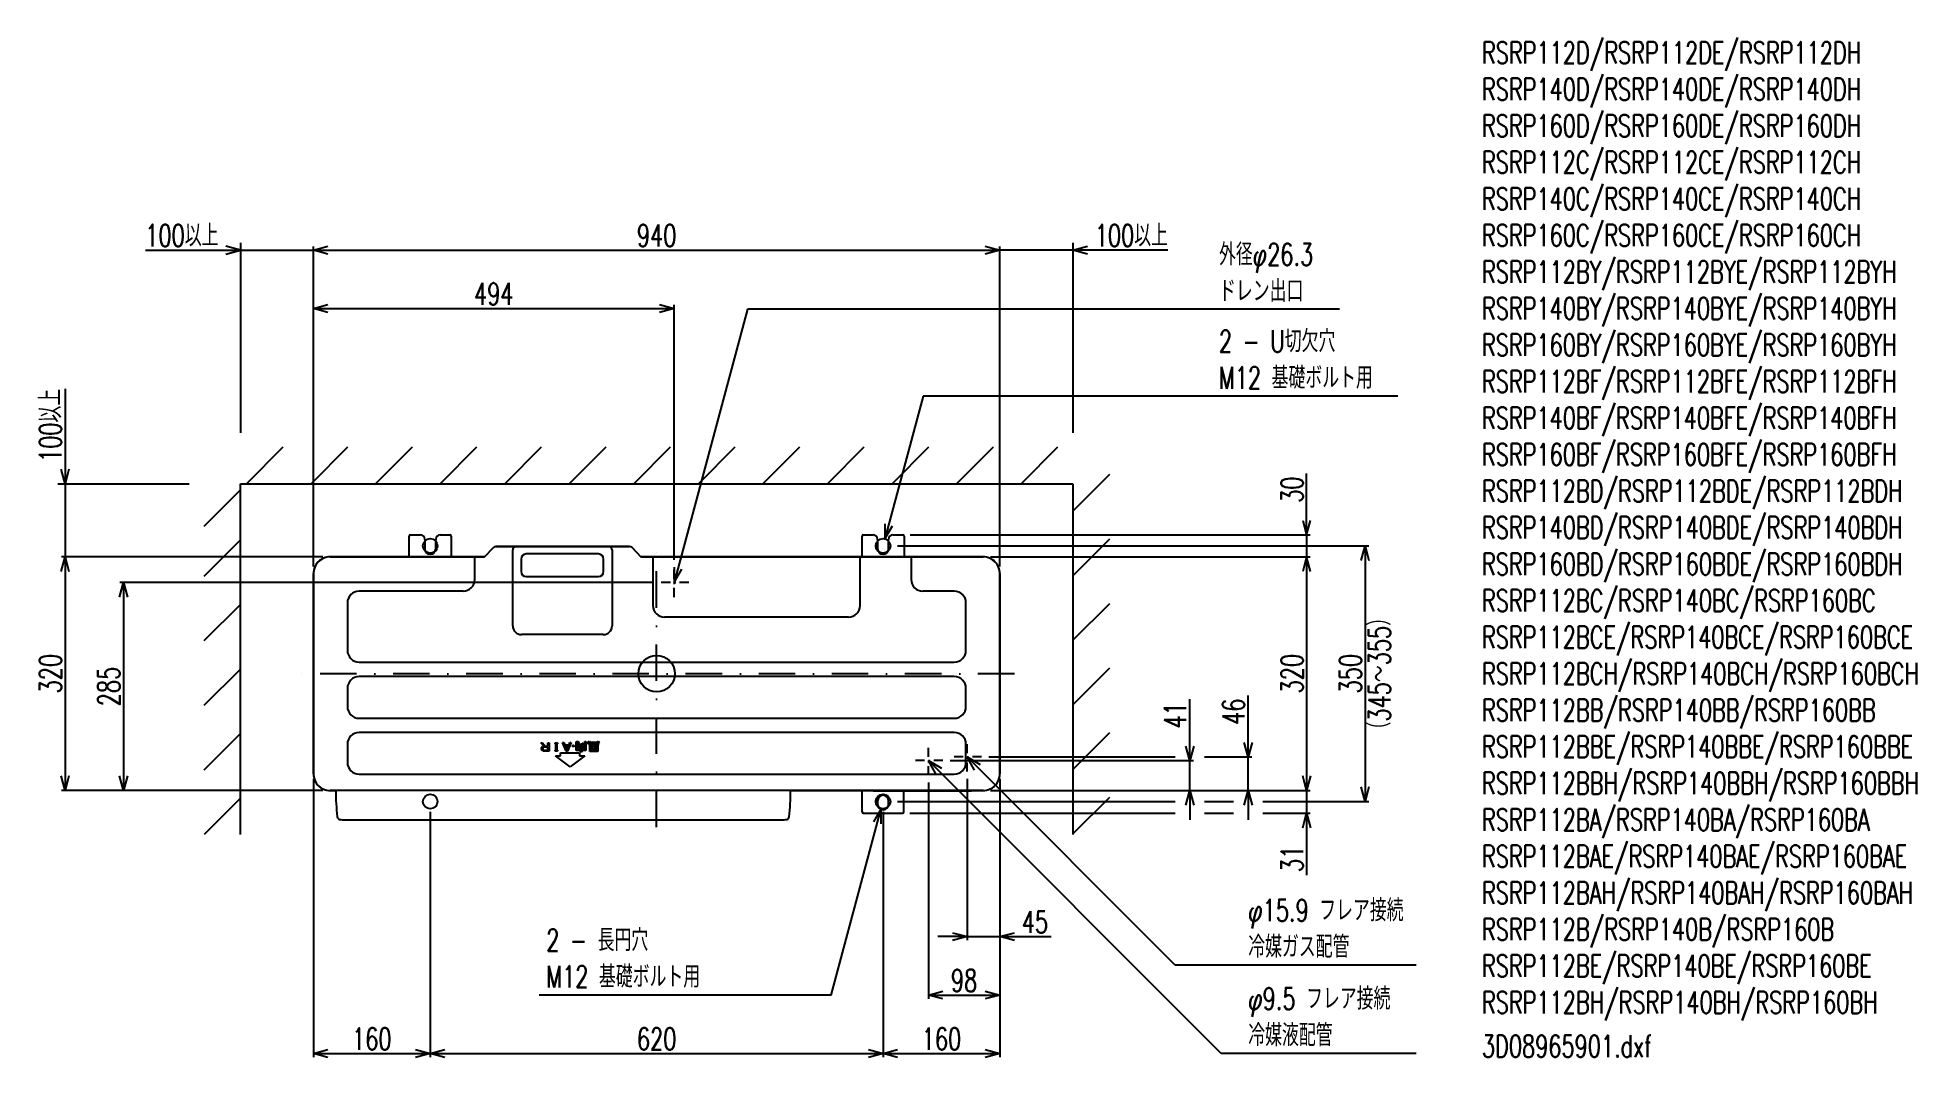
# Model space of a CAD drawing. Extents: x -848 to 1725, y -525 to 871.
import ezdxf

# ---------------------------------------------------------------- set-up
doc = ezdxf.new("R2010")
doc.units = 0
doc.header["$LTSCALE"] = 50
doc.linetypes.add('DASHDOT2', pattern=[0.5, 0.25, -0.125, 0, -0.125])
doc.linetypes.add('DASHDOTX2', pattern=[2, 1, -0.5, 0, -0.5])
for name, color, linetype in [('ARRANGE', 1, 'CONTINUOUS'), ('BASIS', 6, 'DASHDOTX2'), ('DETAIL', 5, 'CONTINUOUS'), ('ETC', 61, 'CONTINUOUS'), ('FIX', 11, 'CONTINUOUS'), ('NOTE', 4, 'CONTINUOUS'), ('OUTLINE', 3, 'CONTINUOUS'), ('SERVICESPACE', 2, 'CONTINUOUS'), ('SIZE', 30, 'CONTINUOUS')]:
    doc.layers.add(name, color=color, linetype=linetype)
doc.styles.add('STEM_DIM30_0_7', font='romans.shx', dxfattribs={"width": 0.7, "height": 30, "bigfont": 'extfont.shx'})

msp = doc.modelspace()

# ---------------------------------------------------------------- linework, layer by layer
at = {"layer": 'ARRANGE'}
msp.add_circle((0, 0), 25, dxfattribs=at)
at = {"layer": 'BASIS'}
for p, q in [((0, -210), (0, 180)), ((490, 0), (-490, 0))]:
    msp.add_line(p, q, dxfattribs=at)
at = {"layer": 'DETAIL'}
for p, q in [((-338.714765, 160), (-338.714765, 188.32263)), ((-337.037395, 190), (-323.540267, 190)), ((-317.499999, 183.959732), (-317.499999, 171)), ((-302.500001, 171), (-302.500001, 183.959732)), ((-296.459733, 190), (-282.962605, 190)), ((-281.285235, 188.32263), (-281.285235, 160)), ((281.285235, 160), (281.285235, 188.32263)), ((282.962605, 190), (296.459733, 190)), ((302.500001, 183.959732), (302.500001, 171)), ((317.499999, 171), (317.499999, 183.959732)), ((323.540267, 190), (337.037395, 190)), ((338.714765, 188.32263), (338.714765, 160)), ((-447, 160), (-235.55, 160)), ((-253.55, 160), (-253.65, 160)), ((-253.55, 159.998913), (-253.55, 160)), ((-249.05, 129), (-249.05, 160)), ((-235.55, 160), (-223.406727, 172.593024)), ((-220.095443, 174), (-37.004557, 174)), ((-197.05, 65.6), (-197.05, 169.4)), ((-185.55, 157), (-185.55, 140)), ((-79.55, 164), (-178.55, 164)), ((-72.55, 140), (-72.55, 157)), ((-61.05, 169.4), (-61.05, 65.6)), ((-61.05, 168.344624), (-61.05, 168.4)), ((-33.693273, 172.593024), (-21.55, 160)), ((-21.55, 160), (447, 160)), ((-5.05, 160), (-5.05, 93.35)), ((278.5, 93.35), (278.5, 160)), ((348.5, 160), (348.5, 129)), ((-470, -137), (-470, 137)), ((-178.55, 133), (-79.55, 133)), ((470, 137), (470, -137)), ((-265.05, 113), (-407.4, 113)), ((407.5, 113), (364.5, 113)), ((-423.4, 97), (-423.4, 32)), ((262.5, 77.35), (10.95, 77.35)), ((423.5, 32), (423.5, 97)), ((-73.05, 53.6), (-185.05, 53.6)), ((-407.4, 16), (407.5, 16)), ((-423.4, -20), (-423.4, -45)), ((407.5, -4), (-407.4, -4)), ((423.5, -45), (423.5, -20)), ((-407.4, -61), (407.5, -61)), ((-423.4, -96.5), (-423.4, -121.5)), ((407.5, -80.5), (-407.4, -80.5)), ((-158.356287, -94.633559), (-156.157274, -94.633559)), ((-154.42541, -99.236674), (-158.356287, -94.633559)), ((-157.619018, -102.54702), (-157.506402, -101.694496)), ((-157.562716, -103.42741), (-157.619018, -102.54702)), ((-157.506402, -101.694496), (-157.224388, -100.950137)), ((-157.224388, -100.950137), (-156.772034, -100.315825)), ((-156.772034, -100.315825), (-156.151573, -99.807256)), ((-156.157274, -94.633559), (-152.625182, -99.16831)), ((-156.151573, -99.807256), (-155.368848, -99.447893)), ((-155.852211, -102.208812), (-155.889285, -102.739433)), ((-155.889285, -102.739433), (-155.833286, -103.257877)), ((-155.728406, -101.763578), (-155.852211, -102.208812)), ((-155.516931, -101.404143), (-155.728406, -101.763578)), ((-155.229346, -101.125382), (-155.516931, -101.404143)), ((-155.368848, -99.447893), (-154.42541, -99.236674)), ((-154.907938, -100.909711), (-155.229346, -101.125382)), ((-154.555949, -100.75566), (-154.907938, -100.909711)), ((-154.173039, -100.66323), (-154.555949, -100.75566)), ((-153.758869, -100.63242), (-154.173039, -100.66323)), ((-148.825334, -100.63242), (-153.758869, -100.63242)), ((-152.625182, -99.16831), (-148.825334, -99.16831)), ((-148.825334, -94.633559), (-147.287164, -94.633559)), ((-148.825334, -99.16831), (-148.825334, -94.633559)), ((-148.825334, -104.568994), (-148.825334, -100.63242)), ((-147.287164, -94.633559), (-147.287164, -106.033103)), ((-139.099972, -94.573395), (-135.698909, -94.573395)), ((-139.099972, -96.043201), (-139.099972, -94.573395)), ((-138.165677, -96.043201), (-139.099972, -96.043201)), ((-138.165677, -104.508829), (-138.165677, -96.043201)), ((-135.698909, -96.043201), (-136.633204, -96.043201)), ((-136.633204, -96.043201), (-136.633204, -104.508829)), ((-135.698909, -94.573395), (-135.698909, -96.043201)), ((-123.684698, -105.929171), (-128.754961, -94.392901)), ((-128.754961, -94.392901), (-127.023096, -94.392901)), ((-127.023096, -94.392901), (-125.821045, -97.326816)), ((-125.821045, -97.326816), (-119.953213, -97.326816)), ((-125.154505, -98.859289), (-122.955492, -104.128943)), ((-120.619754, -98.859289), (-125.154505, -98.859289)), ((-122.818766, -104.128943), (-120.619754, -98.859289)), ((-117.019298, -94.392901), (-122.08956, -105.929171)), ((-119.953213, -97.326816), (-118.751163, -94.392901)), ((-118.751163, -94.392901), (-117.019298, -94.392901)), ((-110.025808, -93.664085), (-110.004166, -93.38085)), ((-110.025808, -105.131992), (-110.025808, -93.664085)), ((-110.004166, -93.38085), (-109.939175, -93.141463)), ((-109.939175, -93.141463), (-109.830734, -92.945824)), ((-109.830734, -92.945824), (-109.678744, -92.793834)), ((-109.678744, -92.793834), (-109.483106, -92.685393)), ((-109.483106, -92.685393), (-109.243719, -92.620402)), ((-109.243719, -92.620402), (-108.960483, -92.59876)), ((-108.960483, -92.59876), (-107.029226, -92.59876)), ((-108.687463, -94.260186), (-108.692728, -94.330625)), ((-108.692728, -94.330625), (-108.692728, -103.867275)), ((-108.671535, -94.20031), (-108.687463, -94.260186)), ((-108.644744, -94.151097), (-108.671535, -94.20031)), ((-108.606892, -94.112647), (-108.644744, -94.151097)), ((-108.557779, -94.08506), (-108.606892, -94.112647)), ((-108.497206, -94.068434), (-108.557779, -94.08506)), ((-108.424973, -94.06287), (-108.497206, -94.068434)), ((-106.8925, -94.06287), (-108.424973, -94.06287)), ((-107.029226, -92.59876), (-106.8925, -94.06287)), ((-106.624745, -101.730929), (-106.624745, -95.601039)), ((-106.624745, -95.601039), (-105.291665, -95.601039)), ((-100.426492, -101.730929), (-106.624745, -101.730929)), ((-105.291665, -95.601039), (-105.291665, -96.398608)), ((-105.291665, -96.398608), (-101.759572, -96.398608)), ((-105.291665, -97.663325), (-105.291665, -100.466212)), ((-101.759572, -97.663325), (-105.291665, -97.663325)), ((-105.291665, -100.466212), (-101.759572, -100.466212)), ((-101.759572, -96.398608), (-101.759572, -95.196558)), ((-101.759572, -95.196558), (-100.426492, -95.196558)), ((-101.759572, -100.466212), (-101.759572, -97.663325)), ((-100.426492, -95.196558), (-100.426492, -101.730929)), ((-98.358508, -92.667123), (-97.025428, -92.667123)), ((-98.358508, -103.867275), (-98.358508, -92.667123)), ((-97.025428, -92.667123), (-97.025428, -105.131992)), ((-94.307704, -95.523119), (-94.224642, -94.91413)), ((-93.105654, -96.525778), (-94.307704, -95.523119)), ((-94.224642, -94.91413), (-94.131515, -94.381177)), ((-94.131515, -94.381177), (-94.028024, -93.92426)), ((-94.028024, -93.92426), (-93.913869, -93.54338)), ((-93.913869, -93.54338), (-93.788753, -93.238537)), ((-93.788753, -93.238537), (-93.652376, -93.00973)), ((-93.652376, -93.00973), (-93.504438, -92.856959)), ((-93.504438, -92.856959), (-93.180444, -92.680836)), ((-93.180444, -92.680836), (-92.853162, -92.645725)), ((-93.041144, -95.88259), (-93.105654, -96.525778)), ((-92.959992, -95.403235), (-93.041144, -95.88259)), ((-92.862297, -95.087612), (-92.959992, -95.403235)), ((-92.748159, -94.935622), (-92.862297, -95.087612)), ((-92.853162, -92.645725), (-92.52279, -92.751724)), ((-92.617678, -94.947165), (-92.748159, -94.935622)), ((-92.470953, -95.122142), (-92.617678, -94.947165)), ((-92.52279, -92.751724), (-92.189528, -92.998934)), ((-92.308084, -95.460453), (-92.470953, -95.122142)), ((-92.189528, -92.998934), (-91.853576, -93.387454)), ((-91.853576, -93.387454), (-91.515132, -93.917384)), ((-91.70421, -106.461213), (-91.70421, -99.659086)), ((-91.515132, -93.917384), (-91.174396, -94.588824)), ((-90.975004, -93.722892), (-89.70459, -92.925322)), ((-90.37113, -99.590723), (-90.37113, -105.190799)), ((-89.70459, -92.925322), (-89.106413, -93.922284)), ((-89.581965, -102.940879), (-89.568246, -102.851705)), ((-89.568246, -102.851705), (-89.532603, -102.792726)), ((-89.532603, -102.792726), (-89.475235, -102.764042)), ((-89.475235, -102.764042), (-89.396342, -102.765753)), ((-89.396342, -102.765753), (-89.296122, -102.797958)), ((-89.296122, -102.797958), (-89.174776, -102.860757)), ((-89.174776, -101.328285), (-89.174776, -97.260681)), ((-89.174776, -97.260681), (-86.502919, -97.260681)), ((-86.502919, -101.328285), (-89.174776, -101.328285)), ((-89.174776, -102.860757), (-86.502919, -102.661365)), ((-89.106413, -93.922284), (-82.572042, -93.056352)), ((-87.573941, -96.126993), (-88.639265, -96.8562)), ((-86.502919, -94.657187), (-88.570902, -94.856579)), ((-88.570902, -94.856579), (-87.573941, -96.126993)), ((-88.041088, -98.326006), (-88.041088, -100.257263)), ((-86.502919, -98.326006), (-88.041088, -98.326006)), ((-88.041088, -100.257263), (-86.502919, -100.257263)), ((-86.502919, -97.260681), (-86.502919, -94.657187)), ((-86.502919, -100.257263), (-86.502919, -98.326006)), ((-86.502919, -102.661365), (-86.502919, -101.328285)), ((-81.768776, -94.457795), (-85.369231, -94.588824)), ((-85.369231, -94.588824), (-85.369231, -97.260681)), ((-85.369231, -97.260681), (-83.905122, -97.260681)), ((-85.369231, -98.326006), (-85.369231, -100.257263)), ((-83.905122, -98.326006), (-85.369231, -98.326006)), ((-85.369231, -100.257263), (-83.905122, -100.257263)), ((-85.369231, -101.328285), (-85.369231, -102.593002)), ((-82.771434, -101.328285), (-85.369231, -101.328285)), ((-85.369231, -102.593002), (-82.640405, -102.524639)), ((-83.905122, -96.18966), (-82.771434, -96.18966)), ((-83.905122, -97.260681), (-83.905122, -96.18966)), ((-83.905122, -100.257263), (-83.905122, -98.326006)), ((-82.771434, -96.18966), (-82.771434, -101.328285)), ((-82.640405, -102.524639), (-82.235923, -103.795053)), ((-82.572042, -93.056352), (-82.54864, -92.939174)), ((-82.54864, -92.939174), (-82.517365, -92.851395)), ((-82.517365, -92.851395), (-82.478018, -92.793114)), ((-82.478018, -92.793114), (-82.430399, -92.76443)), ((-82.430399, -92.76443), (-82.37431, -92.765443)), ((-82.37431, -92.765443), (-82.309551, -92.796253)), ((-82.309551, -92.796253), (-82.235923, -92.856959)), ((-82.235923, -92.856959), (-81.768776, -94.457795)), ((-81.706109, -105.190799), (-81.706109, -97.927221)), ((-80.373029, -98.257643), (-80.373029, -106.461213)), ((-79.438734, -92.389811), (-78.504438, -93.660225)), ((423.5, -121.5), (423.5, -96.5)), ((-157.335877, -104.191247), (-157.562716, -103.42741)), ((-156.936375, -104.837454), (-157.335877, -104.191247)), ((-156.375968, -105.360351), (-156.936375, -104.837454)), ((-155.70127, -105.734571), (-156.375968, -105.360351)), ((-155.833286, -103.257877), (-155.678042, -103.689227)), ((-154.916257, -105.958587), (-155.70127, -105.734571)), ((-155.678042, -103.689227), (-155.422371, -104.033483)), ((-154.020928, -106.033103), (-154.916257, -105.958587)), ((-147.287164, -106.033103), (-154.020928, -106.033103)), ((-153.821536, -104.568994), (-148.825334, -104.568994)), ((-139.099972, -105.972939), (-139.099972, -104.508829)), ((-139.099972, -104.508829), (-138.165677, -104.508829)), ((-135.698909, -105.972939), (-139.099972, -105.972939)), ((-118.5, -127.5), (-138.5, -112.5)), ((-138.5, -112.5), (-131.5, -112.5)), ((-136.633204, -104.508829), (-135.698909, -104.508829)), ((-135.698909, -104.508829), (-135.698909, -105.972939)), ((-131.5, -108.5), (-105.5, -108.5)), ((-131.5, -112.5), (-131.5, -108.5)), ((-122.08956, -105.929171), (-123.684698, -105.929171)), ((-122.955492, -104.128943), (-122.818766, -104.128943)), ((-98.5, -112.5), (-118.5, -127.5)), ((-103.161015, -105.131992), (-110.025808, -105.131992)), ((-108.692728, -103.867275), (-98.358508, -103.867275)), ((-105.5, -108.5), (-105.5, -112.5)), ((-105.5, -112.5), (-98.5, -112.5)), ((-104.454084, -106.808499), (-104.4254, -106.760283)), ((-104.452373, -106.864688), (-104.454084, -106.808499)), ((-104.420168, -106.928749), (-104.452373, -106.864688)), ((-104.4254, -106.760283), (-104.366421, -106.720139)), ((-104.357369, -107.000583), (-104.420168, -106.928749)), ((-104.366421, -106.720139), (-104.277247, -106.688166)), ((-102.76223, -107.59876), (-104.357369, -107.000583)), ((-104.277247, -106.688166), (-104.157977, -106.664465)), ((-104.157977, -106.664465), (-103.161015, -105.131992)), ((-101.759572, -105.131992), (-102.76223, -107.59876)), ((-97.025428, -105.131992), (-101.759572, -105.131992)), ((-80.373029, -106.461213), (-91.70421, -106.461213)), ((-90.37113, -105.190799), (-81.706109, -105.190799)), ((-89.573561, -103.060149), (-89.581965, -102.940879)), ((-88.707629, -104.256503), (-89.573561, -103.060149)), ((-407.4, -137.5), (407.5, -137.5)), ((447, -160), (-447, -160)), ((281.5, -189.32263), (281.5, -160)), ((297.5, -160.4), (430.116297, -160.4)), ((302.5, -174), (302.5, -179)), ((317.5, -179), (317.5, -174)), ((333.6, -160), (334, -160.4)), ((338.5, -189.32263), (338.5, -160.4)), ((416.9, -160), (416.5, -160.4)), ((-430.452632, -199.998614), (-414.4, -199.998614)), ((-414.4, -200), (158.5, -200)), ((158.5, -199.998614), (174.552632, -199.998614)), ((283.17737, -191), (336.82263, -191))]:
    msp.add_line(p, q, dxfattribs=at)
msp.add_circle((-114.12172, -98.843118), 1, dxfattribs=at)
for centre, radius, start, end in [((-337.037395, 188.32263), 1.67737, 90, 180), ((-323.540267, 183.959732), 6.040268, 0, 90), ((-296.459733, 183.959732), 6.040268, 90, 180), ((-282.962605, 188.32263), 1.67737, 0, 90), ((282.962605, 188.32263), 1.67737, 90, 180), ((296.459733, 183.959732), 6.040268, 0, 90), ((323.540267, 183.959732), 6.040268, 90, 180), ((337.037395, 188.32263), 1.67737, 0, 90), ((-447, 137), 23, 90, 180), ((-310, 171), 7.499999, 180, 0), ((-253.65, 155.4), 4.6, 88.754341, 90), ((-220.095443, 169.4), 4.6, 90, 136.041627), ((-192.45, 169.4), 4.6, 90, 180), ((-178.55, 157), 7, 90, 180), ((-79.55, 157), 7, 0, 90), ((-65.65, 169.4), 4.6, 0, 90), ((-37.004557, 169.4), 4.6, 43.958373, 90), ((310, 171), 7.499999, 180, 0), ((447, 137), 23, 0, 90), ((-265.05, 129), 16, 270, 0), ((-178.55, 140), 7, 180, 270), ((-79.55, 140), 7, 270, 0), ((364.5, 129), 16, 180, 270), ((-407.4, 97), 16, 90, 180), ((407.5, 97), 16, 0, 90), ((10.95, 93.35), 16, 180, 270), ((262.5, 93.35), 16, 270, 0), ((-185.05, 65.6), 12, 180, 270), ((-73.05, 65.6), 12, 270, 0), ((-407.4, 32), 16, 180, 270), ((407.5, 32), 16, 270, 0), ((-407.4, -20), 16, 90, 180), ((407.5, -20), 16, 0, 90), ((-407.4, -45), 16, 180, 270), ((407.5, -45), 16, 270, 0), ((-407.4, -96.5), 16, 90, 180), ((-103.126672, -99.159194), 11.433395, 357.494108, 18.87492), ((-102.70614, -99.006181), 12.348852, 357.28685, 20.959871), ((-77.419779, -86.055335), 15.573553, 209.49481, 223.9109), ((-73.979395, -97.85813), 7.727024, 134.952918, 180.512316), ((-74.378656, -98.015571), 5.999259, 133.449527, 182.312533), ((407.5, -96.5), 16, 0, 90), ((-407.4, -121.5), 16, 180, 270), ((-153.98727, -102.403939), 2.171389, 228.630379, 274.377427), ((-83.312443, -134.309761), 30.533691, 87.979517, 100.177379), ((407.5, -121.5), 16, 270, 0), ((-447, -137), 23, 180, 270), ((447, -137), 23, 270, 0), ((-139.4, -160.026334), 300, 179.994971, 186.893538), ((-116.5, -160.026334), 300, 353.106462, 0.005029), ((297.5, -157.9), 2.5, 237.14012, 270), ((310, -174), 7.5, 0, 180), ((310, -179), 7.5, 180, 0), ((430.116297, -157.9), 2.5, 270, 302.85988), ((-433.260182, -195.553697), 4, 186.893538, 256.039001), ((-429.4, -180.026334), 20, 256.039001, 266.983039), ((173.5, -180.026334), 20, 273.016961, 283.960999), ((177.360182, -195.553697), 4, 283.960999, 353.106462), ((283.17737, -189.32263), 1.67737, 180, 270), ((336.82263, -189.32263), 1.67737, 270, 0)]:
    msp.add_arc(centre, radius, start, end, dxfattribs=at)
at = {"layer": 'FIX'}
for centre in [(-310, 175), (310, 175), (-310, -175), (310, -175)]:
    msp.add_circle(centre, 10, dxfattribs=at)
at = {"layer": 'NOTE'}
for p, q in [((124.212997, 499), (24, 125)), ((934.929584, 499), (124.212997, 499)), ((364.929584, 380), (312.58819, 184.659258)), ((1014.929584, 380), (364.929584, 380)), ((312.58819, 205.364782), (312.58819, 184.659258)), ((312.58819, 184.659258), (322.940952, 202.590768)), ((24, 145.705524), (24, 125)), ((24, 125), (34.352762, 142.931509)), ((772.998612, -519.998614), (372, -119)), ((382.352762, -136.931509), (372, -119)), ((372, -119), (389.931509, -129.352762)), ((709.998613, -398.998614), (425, -114)), ((435.352762, -131.931509), (425, -114)), ((425, -114), (442.931509, -124.352762)), ((238.993836, -439.998614), (307.41181, -184.659258)), ((307.41181, -184.659258), (297.059048, -202.590768)), ((307.41181, -205.364782), (307.41181, -184.659258)), ((1040, -398.998614), (709.998613, -398.998614)), ((238.993836, -439.998614), (-161.006164, -439.998614)), ((1040, -519.998614), (772.998612, -519.998614))]:
    msp.add_line(p, q, dxfattribs=at)
at = {"layer": 'NOTE', "linetype": 'DASHDOT2'}
for p, q in [((24, 105), (24, 145)), ((44, 125), (4, 125)), ((372, -139), (372, -99)), ((425, -134), (425, -94)), ((392, -119), (352, -119)), ((445, -114), (405, -114))]:
    msp.add_line(p, q, dxfattribs=at)
at = {"layer": 'OUTLINE'}
msp.add_lwpolyline([(158.5, -200), (174.552632, -199.998614, 0.047789), (178.325227, -199.435538, 0.311204), (181.331266, -196.033796, 0.03011), (183.499999, -160), (447, -160, 0.414214), (470, -137), (470, 137, 0.414214), (447, 160), (-21.55, 160), (-33.693273, 172.593024, 0.203641), (-37.004557, 174), (-220.095443, 174, 0.203641), (-223.406727, 172.593024), (-235.55, 160), (-447, 160, 0.414214), (-470, 137), (-470, -137, 0.414214), (-447, -160), (-439.399999, -160, 0.03011), (-437.231266, -196.033796, 0.311204), (-434.225227, -199.435538, 0.047789), (-430.452631, -199.998614), (-414.4, -200)], format="xyb", close=True, dxfattribs=at)
msp.add_lwpolyline([(-253.55, 159.998913), (-253.55, 160), (-253.65, 160, -0.005435), (-253.55, 159.998913)], format="xyb", dxfattribs=at)
at = {"layer": 'SERVICESPACE'}
for p, q in [((-700, 580), (-570, 580)), ((-570, 580), (-590, 585.358984)), ((-590, 574.641016), (-570, 580)), ((-570, 590), (-570, 330)), ((-570, 580), (-470, 580)), ((570, 580), (470, 580)), ((570, 590), (570, 330)), ((570, 580), (590, 585.358984)), ((700, 580), (570, 580)), ((590, 574.641016), (570, 580)), ((-810, 390), (-810, 260)), ((-511.611652, 310), (-561.611652, 260)), ((-423.223305, 310), (-473.223305, 260)), ((-334.834957, 310), (-384.834957, 260)), ((-246.446609, 310), (-296.446609, 260)), ((-158.058262, 310), (-208.058262, 260)), ((-69.669914, 310), (-119.669914, 260)), ((18.718434, 310), (-31.281566, 260)), ((107.106781, 310), (57.106781, 260)), ((195.495129, 310), (145.495129, 260)), ((283.883476, 310), (233.883476, 260)), ((372.271824, 310), (322.271824, 260)), ((460.660172, 310), (410.660172, 260)), ((549.048519, 310), (499.048519, 260)), ((-820, 260), (-640, 260)), ((-810, 260), (-815.358984, 280)), ((-804.641016, 280), (-810, 260)), ((-810, 260), (-810, 160)), ((-570, 260), (570, 260)), ((-570, -220), (-570, 260)), ((620, 272.563133), (570, 222.563133)), ((570, 260), (570, -220)), ((-570, 251.611652), (-620, 201.611652)), ((-570, 183.223305), (-620, 133.223305)), ((620, 184.174785), (570, 134.174785)), ((-570, 94.834957), (-620, 44.834957)), ((620, 95.786438), (570, 45.786438)), ((-570, 6.446609), (-620, -43.553391)), ((620, 7.39809), (570, -42.60191)), ((-570, -81.941738), (-620, -131.941738)), ((620, -80.990258), (570, -130.990258)), ((-570, -170.330086), (-619.669914, -220)), ((620, -169.378605), (570, -219.378605))]:
    msp.add_line(p, q, dxfattribs=at)
at = {"layer": 'SIZE'}
for p, q in [((-470, 580), (-450, 585.358984)), ((-470, 147), (-470, 585)), ((-470, 580), (470, 580)), ((-450, 574.641016), (-470, 580)), ((450, 585.358984), (470, 580)), ((470, 580), (450, 574.641016)), ((470, 147), (470, 585)), ((-470, 500), (-450, 505.358984)), ((-470, 500), (24, 500)), ((-450, 494.641016), (-470, 500)), ((4, 505.358984), (24, 500)), ((24, 500), (4, 494.641016)), ((24, 156), (24, 505)), ((890, 190), (890, 274)), ((884.641016, 210), (890, 190)), ((890, 190), (895.358984, 210)), ((347.037395, 190), (895, 190)), ((890, 190), (890, 160)), ((-815.358984, 140), (-810, 160)), ((-457, 160), (-815, 160)), ((-810, 160), (-810, -160)), ((-810, 160), (-804.641016, 140)), ((330, 175), (975, 175)), ((457, 160), (895, 160)), ((890, 160), (884.641016, 140)), ((890, 160), (890, -160)), ((895.358984, 140), (890, 160)), ((964.641016, 155), (970, 175)), ((970, 175), (970, -175)), ((970, 175), (975.358984, 155)), ((-735.358984, 105), (-730, 125)), ((-6, 125), (-735, 125)), ((-730, 125), (-730, -160)), ((-730, 125), (-724.641016, 105)), ((730, -119), (730, -35)), ((810, -114), (810, -30)), ((730, -119), (724.641016, -99)), ((735.358984, -99), (730, -119)), ((810, -114), (804.641016, -94)), ((815.358984, -94), (810, -114)), ((402, -119), (735, -119)), ((455, -114), (710, -114)), ((730, -160), (730, -119)), ((750, -114), (815, -114)), ((810, -160), (810, -114)), ((-810, -160), (-815.358984, -140)), ((-804.641016, -140), (-810, -160)), ((-730, -160), (-735.358984, -140)), ((-724.641016, -140), (-730, -160)), ((-470, -143.901), (-470, -524.998614)), ((372, -149), (372, -444.998614)), ((425, -144), (425, -364.998614)), ((470, -143.9), (470, -524.998614)), ((890, -160), (884.641016, -140)), ((895.358984, -140), (890, -160)), ((-457, -160), (-815, -160)), ((330, -175), (710, -175)), ((457, -160), (895, -160)), ((724.641016, -180), (730, -160)), ((730, -160), (730, -200)), ((730, -160), (735.358984, -180)), ((750, -175), (790, -175)), ((804.641016, -180), (810, -160)), ((810, -160), (810, -200)), ((810, -160), (815.358984, -180)), ((830, -175), (975, -175)), ((890, -160), (890, -191)), ((970, -175), (964.641016, -155)), ((975.358984, -155), (970, -175)), ((-310, -189), (-310, -524.998614)), ((310, -189), (310, -524.998614)), ((346.82263, -191), (710, -191)), ((750, -191), (790, -191)), ((830, -191), (895, -191)), ((884.641016, -211), (890, -191)), ((890, -191), (890, -276)), ((890, -191), (895.358984, -211)), ((425, -359.998614), (385, -359.998614)), ((405, -354.63963), (425, -359.998614)), ((425, -359.998614), (405, -365.357598)), ((425, -359.998614), (470, -359.998614)), ((470, -359.998614), (490, -354.63963)), ((470, -359.998614), (540, -359.998614)), ((490, -365.357598), (470, -359.998614)), ((372, -439.998614), (392, -434.63963)), ((450, -434.63963), (470, -439.998614)), ((372, -439.998614), (470, -439.998614)), ((392, -445.357598), (372, -439.998614)), ((470, -439.998614), (450, -445.357598)), ((-470, -519.998614), (-450, -514.63963)), ((-470, -519.998614), (-310, -519.998614)), ((-450, -525.357598), (-470, -519.998614)), ((-330, -514.63963), (-310, -519.998614)), ((-310, -519.998614), (-330, -525.357598)), ((-310, -519.998614), (-290, -514.63963)), ((-310, -519.998614), (310, -519.998614)), ((-290, -525.357598), (-310, -519.998614)), ((290, -514.63963), (310, -519.998614)), ((310, -519.998614), (290, -525.357598)), ((310, -519.998614), (330, -514.63963)), ((310, -519.998614), (470, -519.998614)), ((330, -525.357598), (310, -519.998614)), ((450, -514.63963), (470, -519.998614)), ((470, -519.998614), (450, -525.357598))]:
    msp.add_line(p, q, dxfattribs=at)

# ---------------------------------------------------------------- texts
at = {"layer": 'ETC', "style": 'STEM_DIM30_0_7', "width": 0.7}
msp.add_text('3D08965901.dxf', height=30, dxfattribs=at).set_placement((1130, -524.998614))
at = {"layer": 'NOTE', "insert": (1130, -474.998614), "char_height": 30, "attachment_point": 7, "style": 'STEM_DIM30_0_7'}
msp.add_mtext('RSRP112D/RSRP112DE/RSRP112DH\\PRSRP140D/RSRP140DE/RSRP140DH\\PRSRP160D/RSRP160DE/RSRP160DH\\PRSRP112C/RSRP112CE/RSRP112CH\\PRSRP140C/RSRP140CE/RSRP140CH\\PRSRP160C/RSRP160CE/RSRP160CH\\PRSRP112BY/RSRP112BYE/RSRP112BYH\\PRSRP140BY/RSRP140BYE/RSRP140BYH\\PRSRP160BY/RSRP160BYE/RSRP160BYH\\PRSRP112BF/RSRP112BFE/RSRP112BFH\\PRSRP140BF/RSRP140BFE/RSRP140BFH\\PRSRP160BF/RSRP160BFE/RSRP160BFH\\PRSRP112BD/RSRP112BDE/RSRP112BDH\\PRSRP140BD/RSRP140BDE/RSRP140BDH\\PRSRP160BD/RSRP160BDE/RSRP160BDH\\PRSRP112BC/RSRP140BC/RSRP160BC\\PRSRP112BCE/RSRP140BCE/RSRP160BCE\\PRSRP112BCH/RSRP140BCH/RSRP160BCH\\PRSRP112BB/RSRP140BB/RSRP160BB\\PRSRP112BBE/RSRP140BBE/RSRP160BBE\\PRSRP112BBH/RSRP140BBH/RSRP160BBH\\PRSRP112BA/RSRP140BA/RSRP160BA\\PRSRP112BAE/RSRP140BAE/RSRP160BAE\\PRSRP112BAH/RSRP140BAH/RSRP160BAH\\PRSRP112B/RSRP140B/RSRP160B\\PRSRP112BE/RSRP140BE/RSRP160BE\\PRSRP112BH/RSRP140BH/RSRP160BH', dxfattribs=at)
at = {"layer": 'NOTE', "char_height": 30, "attachment_point": 7, "style": 'STEM_DIM30_0_7'}
for s, insert, width in [('外径φ26.3\\Pドレン出口', (770, 509), 233.600122), ('2 - U切欠穴\\PM12 基礎ボルト用', (770, 390), 303.320671), ('φ15.9 フレア接続\\P冷媒ガス配管', (810, -388.998614), 259.692727), ('2 - 長円穴\\PM12 基礎ボルト用', (-151.006164, -429.998614), 303.320671), ('φ9.5 フレア接続\\P冷媒液配管', (810, -509.998614), 300)]:
    msp.add_mtext(s, dxfattribs=dict(at, insert=insert, width=width))
at = {"layer": 'SERVICESPACE', "char_height": 30, "attachment_point": 5, "style": 'STEM_DIM30_0_7'}
for insert in [(-650, 600), (650, 600)]:
    msp.add_mtext('100以上', dxfattribs=dict(at, insert=insert))
at = {"layer": 'SERVICESPACE', "insert": (-830, 340), "char_height": 30, "attachment_point": 5, "rotation": 90, "style": 'STEM_DIM30_0_7'}
msp.add_mtext('100以上', dxfattribs=at)
at = {"layer": 'SIZE', "char_height": 30, "attachment_point": 5, "style": 'STEM_DIM30_0_7'}
for s, insert in [('\\A1;940', (0, 600)), ('\\A1;494', (-223, 520)), ('\\A1;45', (518, -339.998614)), ('\\A1;98', (421, -419.998614)), ('\\A1;160', (-390, -499.998614)), ('\\A1;620', (0, -499.998614)), ('\\A1;160', (390, -499.998614))]:
    msp.add_mtext(s, dxfattribs=dict(at, insert=insert))
at = {"layer": 'SIZE', "char_height": 30, "attachment_point": 5, "rotation": 90, "style": 'STEM_DIM30_0_7'}
for s, insert in [('\\A1;30', (870, 252)), ('\\A1;（345～355）', (990, 0)), ('\\A1;320', (-830, 0)), ('\\A1;285', (-750, -17.5)), ('\\A1;320', (870, 0)), ('\\A1;350', (950, 0)), ('\\A1;41', (710, -57)), ('\\A1;46', (790, -52)), ('\\A1;31', (870, -253.5))]:
    msp.add_mtext(s, dxfattribs=dict(at, insert=insert))

doc.saveas('drawing.dxf')
